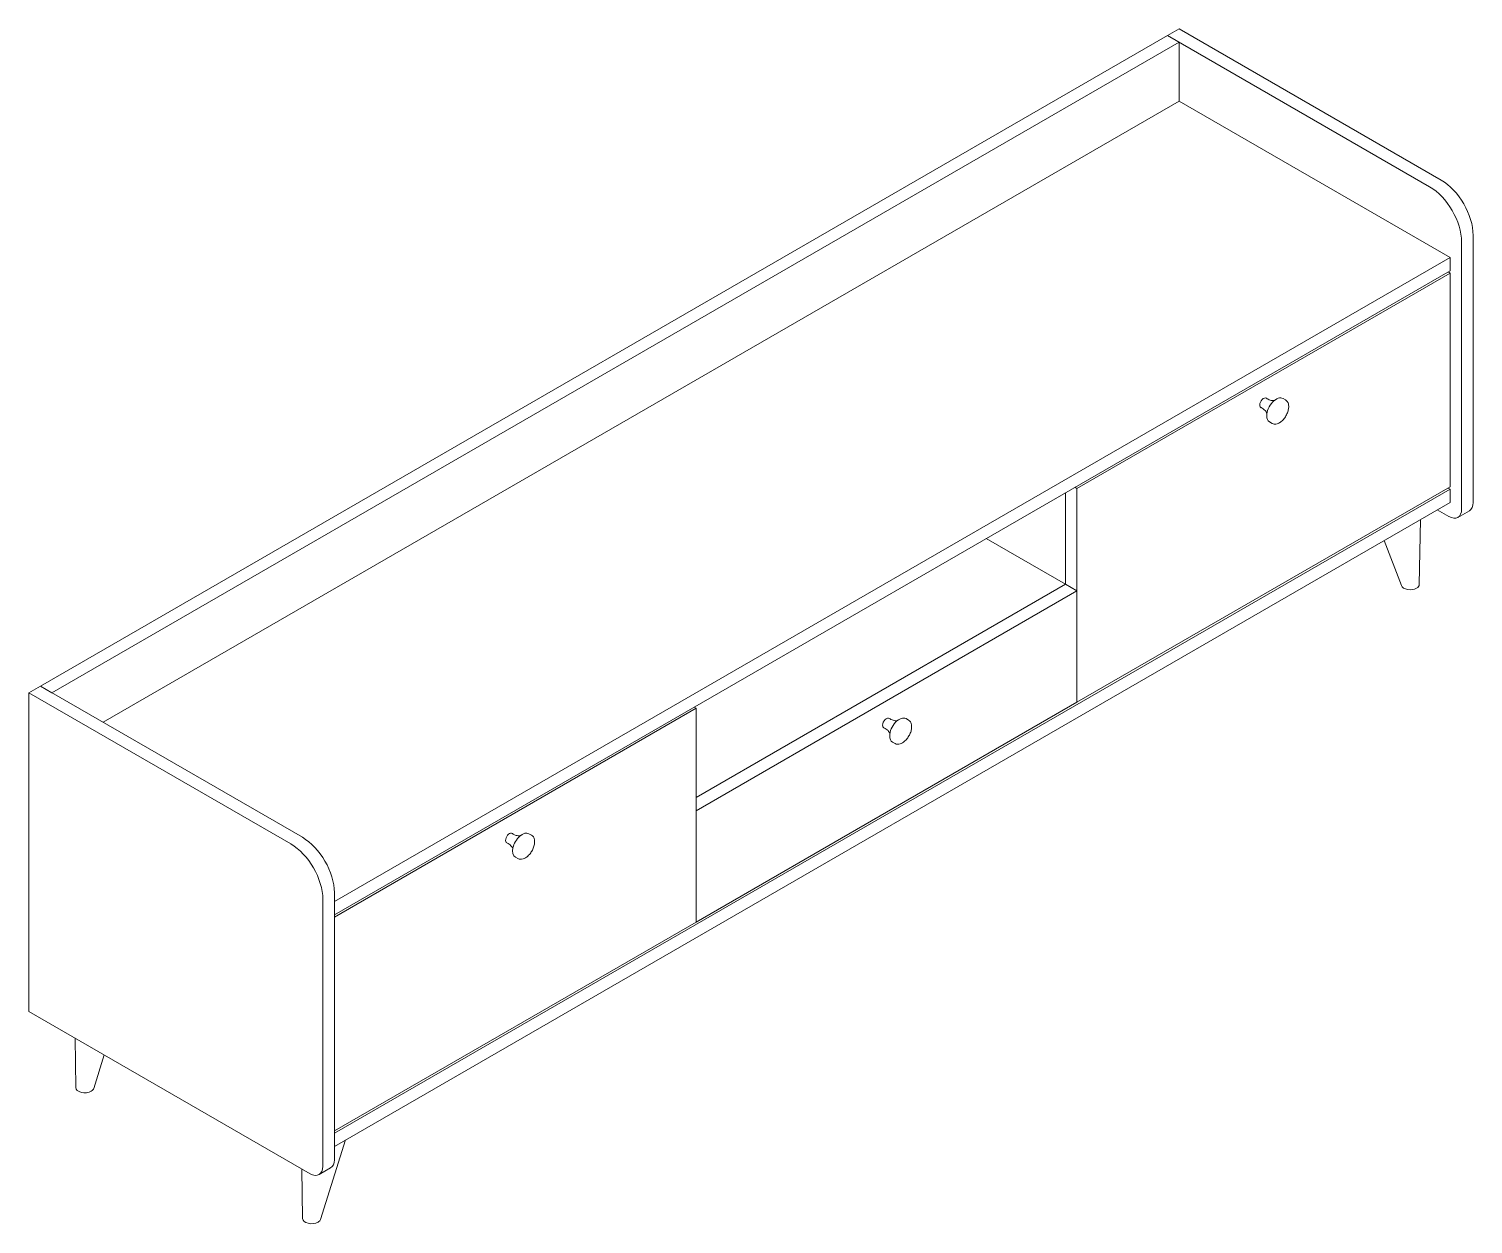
# Model space of a CAD drawing. Header units: millimetres. Extents: x -4511 to 52623, y -18923 to -12459.
# Drawn here: x -4511 to -3871, y -18923 to -18393 of the extents above.
import ezdxf

# ---------------------------------------------------------------- set-up
doc = ezdxf.new("R2010")
doc.units = ezdxf.units.MM

msp = doc.modelspace()

# ---------------------------------------------------------------- linework, layer by layer
at = {"color": 0, "linetype": 'Continuous', "lineweight": 0, "extrusion": (0, 0.816497, 0.57735)}
for p, q in [((-4505.57, -18684.3), (-4006.64, -18396.24)), ((-4006.64, -18396.24), (-4001.55, -18393.3)), ((-3890.67, -18463.19), (-4006.64, -18396.24)), ((-4006.64, -18396.24), (-4001.55, -18399.18)), ((-4001.55, -18393.3), (-3885.58, -18460.25)), ((-4001.55, -18399.18), (-4500.48, -18687.24)), ((-4001.55, -18425.31), (-4001.55, -18399.18)), ((-4477.85, -18700.3), (-4001.55, -18425.31)), ((-4001.55, -18425.31), (-3881.62, -18494.55)), ((-3871.44, -18484.75), (-3871.44, -18602.98)), ((-3876.53, -18487.69), (-3876.53, -18605.92)), ((-3881.62, -18494.55), (-4375.46, -18779.67)), ((-3881.62, -18494.55), (-3881.62, -18500.42)), ((-4375.46, -18785.55), (-3881.62, -18500.42)), ((-3881.62, -18501.4), (-4046.8, -18596.77)), ((-3882.47, -18500.91), (-3881.62, -18501.4)), ((-3881.62, -18501.4), (-3881.62, -18596.12)), ((-3955.55, -18556.96), (-3954.42, -18557.61)), ((-3961.55, -18567.35), (-3960.42, -18568)), ((-3881.62, -18597.1), (-4375.46, -18882.22)), ((-4051.89, -18598.73), (-4051.89, -18639.23)), ((-4051.89, -18598.73), (-4051.89, -18639.23)), ((-4046.8, -18596.77), (-4047.65, -18596.28)), ((-4046.8, -18691.48), (-3881.62, -18596.12)), ((-4046.8, -18596.77), (-4046.8, -18691.48)), ((-3882.47, -18596.61), (-3881.62, -18597.1)), ((-3881.62, -18597.1), (-3881.62, -18602.98)), ((-4375.46, -18888.1), (-3881.62, -18602.98)), ((-3887.28, -18606.24), (-3882.19, -18609.18)), ((-3878.19, -18609.58), (-3873.09, -18606.64)), ((-3894.78, -18610.58), (-3895.3, -18639.33)), ((-4086.96, -18618.98), (-4051.89, -18639.23)), ((-3903.2, -18639.81), (-3910.81, -18619.83)), ((-4051.89, -18639.23), (-4215.37, -18733.62)), ((-4051.89, -18639.23), (-4215.37, -18733.62)), ((-4046.8, -18642.17), (-4051.89, -18639.23)), ((-4215.37, -18739.49), (-4046.8, -18642.17)), ((-4046.8, -18691.48), (-4046.8, -18642.17)), ((-4505.57, -18684.3), (-4510.66, -18687.24)), ((-4500.48, -18687.24), (-4505.57, -18684.3)), ((-4389.61, -18751.25), (-4505.57, -18684.3)), ((-4510.66, -18687.24), (-4394.7, -18754.19)), ((-4510.66, -18687.24), (-4510.66, -18828.33)), ((-4375.46, -18786.53), (-4215.37, -18694.1)), ((-4215.37, -18694.1), (-4216.22, -18693.61)), ((-4046.8, -18691.48), (-4215.37, -18788.81)), ((-4215.37, -18694.1), (-4215.37, -18788.81)), ((-4122.43, -18698.7), (-4121.3, -18699.35)), ((-4128.43, -18709.09), (-4127.3, -18709.74)), ((-4215.37, -18788.81), (-4215.37, -18739.49)), ((-4288.18, -18750.3), (-4289.31, -18749.65)), ((-4294.18, -18760.69), (-4295.31, -18760.04)), ((-4380.56, -18778.69), (-4380.56, -18896.92)), ((-4375.46, -18775.75), (-4375.46, -18893.98)), ((-4215.37, -18788.81), (-4375.46, -18881.24)), ((-4386.21, -18900.18), (-4510.66, -18828.33)), ((-4489.91, -18862.07), (-4490.24, -18840.12)), ((-4477.3, -18847.59), (-4481.98, -18862.46)), ((-4370.5, -18885.23), (-4381.57, -18920.43)), ((-4389.5, -18920.04), (-4389.83, -18898.09)), ((-4382.21, -18900.58), (-4377.12, -18897.64))]:
    msp.add_line(p, q, dxfattribs=at)
at = {"color": 0, "linetype": 'Continuous', "lineweight": 0}
for centre, major_axis, start_param, end_param in [((-3885.58, -18476.58), (-10, 17.32), -2.356194, -0.785398), ((-3964.21, -18558.89), (1.2, 2.08), -0.077366, 2.356194), ((-3958.55, -18562.15), (3, 5.2), 0, 2.356194), ((-3964.21, -18558.89), (-1.2, -2.08), -0.785398, 0.077366), ((-3958.55, -18562.15), (-3, -5.2), -0.785398, 0), ((-3877.09, -18599.71), (4, -6.93), 0, 0.785398), ((-3899.3, -18639.31), (4, 0), -0.785398, -0.010345), ((-3899.3, -18639.31), (-4, 0), 0.216508, 2.356194), ((-4131.09, -18700.63), (1.2, 2.08), -0.077366, 2.356194), ((-4131.09, -18700.63), (-1.2, -2.08), -0.785398, 0.077366), ((-4125.43, -18703.9), (3, 5.2), 0, 2.356194), ((-4125.43, -18703.9), (-3, -5.2), -0.785398, 0), ((-4394.7, -18770.52), (-10, 17.32), -2.356194, -0.785398), ((-4386.21, -18893.65), (4, -6.93), -0.785398, 0.785398)]:
    msp.add_ellipse(centre, major_axis=major_axis, ratio=0.57735, start_param=start_param, end_param=end_param, dxfattribs=at)
at = {"color": 0, "linetype": 'Continuous', "lineweight": 0, "extrusion": (-5.17926e-17, 3.41963e-17, -1)}
for centre in [(-3890.67, -18479.52), (-4389.61, -18767.58)]:
    msp.add_ellipse(centre, major_axis=(10, -17.32), ratio=0.57735, start_param=-2.356194, end_param=-0.785398, dxfattribs=at)
at = {"color": 0, "linetype": 'Continuous', "lineweight": 0, "extrusion": (4.43555e-17, 8.97074e-17, -1)}
msp.add_ellipse((-3882.19, -18602.65), major_axis=(4, -6.93), ratio=0.57735, start_param=-0.785398, end_param=0.785398, dxfattribs=at)
at = {"color": 0, "linetype": 'Continuous', "lineweight": 0, "extrusion": (-6.83926e-17, 1.03585e-16, -1)}
msp.add_ellipse((-4297.96, -18751.58), major_axis=(-1.2, -2.08), ratio=0.57735, start_param=-0.077366, end_param=3.218958, dxfattribs=at)
at = {"color": 0, "linetype": 'Continuous', "lineweight": 0, "extrusion": (1.27622e-16, 5.45148e-17, -1)}
msp.add_ellipse((-4292.31, -18754.84), major_axis=(-3, -5.2), ratio=0.57735, start_param=0, end_param=3.141593, dxfattribs=at)
at = {"color": 0, "linetype": 'Continuous', "lineweight": 0, "extrusion": (7.31306e-17, -1.31083e-29, -1)}
msp.add_ellipse((-4485.91, -18862.05), major_axis=(-4, 0), ratio=0.57735, start_param=-2.356194, end_param=-0.00857, dxfattribs=at)
at = {"color": 0, "linetype": 'Continuous', "lineweight": 0, "extrusion": (-6.40988e-18, 2.22045e-16, -1)}
msp.add_ellipse((-4485.91, -18862.05), major_axis=(4, 0), ratio=0.57735, start_param=0.17958, end_param=0.785398, dxfattribs=at)
at = {"color": 0, "linetype": 'Continuous', "lineweight": 0, "extrusion": (7.21111e-17, 4.16334e-17, -1)}
msp.add_ellipse((-4381.12, -18890.71), major_axis=(4, -6.93), ratio=0.57735, start_param=-0.785398, end_param=0, dxfattribs=at)
at = {"color": 0, "linetype": 'Continuous', "lineweight": 0, "extrusion": (1.33873e-17, 5.55112e-17, -1)}
msp.add_ellipse((-4385.5, -18920.02), major_axis=(-4, 0), ratio=0.57735, start_param=-2.356194, end_param=-0.00857, dxfattribs=at)
at = {"color": 0, "linetype": 'Continuous', "lineweight": 0, "extrusion": (-4.91013e-17, 5.55112e-17, -1)}
msp.add_ellipse((-4385.5, -18920.02), major_axis=(4, 0), ratio=0.57735, start_param=0.17958, end_param=0.785398, dxfattribs=at)
at = {"color": 0, "linetype": 'Continuous', "lineweight": 0}
for points, knots in [([(-3965.31, -18561.01), (-3964.63, -18561.29), (-3963.96, -18561.78), (-3963.1, -18562.74), (-3962.88, -18563.19), (-3962.75, -18563.53), (-3962.73, -18563.59), (-3962.72, -18563.63)], [5.4204216, 5.4204216, 5.4204216, 5.4204216, 5.6855719, 5.6855719, 5.941112, 5.941112, 5.9952008, 5.9952008, 5.9952008, 5.9952008]), ([(-3959.36, -18557.8), (-3959.39, -18557.81), (-3959.43, -18557.82), (-3959.68, -18557.87), (-3960, -18557.9), (-3960.93, -18557.82), (-3961.6, -18557.65), (-3962.46, -18557.19), (-3962.7, -18557.04), (-3962.92, -18556.87)], [1.8587808, 1.8587808, 1.8587808, 1.8587808, 1.8997427, 1.8997427, 2.0930651, 2.0930651, 2.3347801, 2.3347801, 2.4335601, 2.4335601, 2.4335601, 2.4335601]), ([(-3954.42, -18557.61), (-3954.1, -18557.79), (-3953.83, -18558.06), (-3953.39, -18558.73), (-3953.23, -18559.14), (-3953.05, -18560.07), (-3953.04, -18560.61), (-3953.16, -18561.73), (-3953.29, -18562.33), (-3953.7, -18563.5), (-3953.97, -18564.09), (-3954.61, -18565.19), (-3954.98, -18565.72), (-3955.8, -18566.65), (-3956.24, -18567.06), (-3957.16, -18567.72), (-3957.64, -18567.97), (-3958.58, -18568.29), (-3959.05, -18568.35), (-3959.82, -18568.27), (-3960.14, -18568.16), (-3960.42, -18568)], [2.356194, 2.356194, 2.356194, 2.356194, 2.6398, 2.6398, 2.942999, 2.942999, 3.270261, 3.270261, 3.601539, 3.601539, 3.931008, 3.931008, 4.259626, 4.259626, 4.589131, 4.589131, 4.920426, 4.920426, 5.247301, 5.247301, 5.497787, 5.497787, 5.497787, 5.497787]), ([(-4132.19, -18702.76), (-4131.5, -18703.04), (-4130.84, -18703.52), (-4129.98, -18704.49), (-4129.76, -18704.94), (-4129.63, -18705.28), (-4129.61, -18705.33), (-4129.6, -18705.38)], [5.4204216, 5.4204216, 5.4204216, 5.4204216, 5.6855719, 5.6855719, 5.941112, 5.941112, 5.9952008, 5.9952008, 5.9952008, 5.9952008]), ([(-4126.23, -18699.55), (-4126.27, -18699.56), (-4126.31, -18699.56), (-4126.56, -18699.61), (-4126.88, -18699.64), (-4127.81, -18699.56), (-4128.47, -18699.39), (-4129.34, -18698.94), (-4129.58, -18698.78), (-4129.8, -18698.61)], [1.8587808, 1.8587808, 1.8587808, 1.8587808, 1.8997427, 1.8997427, 2.0930651, 2.0930651, 2.3347801, 2.3347801, 2.4335601, 2.4335601, 2.4335601, 2.4335601]), ([(-4121.3, -18699.35), (-4120.98, -18699.54), (-4120.7, -18699.8), (-4120.27, -18700.47), (-4120.11, -18700.88), (-4119.93, -18701.82), (-4119.92, -18702.35), (-4120.03, -18703.48), (-4120.17, -18704.07), (-4120.57, -18705.25), (-4120.84, -18705.83), (-4121.49, -18706.94), (-4121.86, -18707.46), (-4122.68, -18708.39), (-4123.12, -18708.8), (-4124.04, -18709.46), (-4124.52, -18709.72), (-4125.46, -18710.03), (-4125.92, -18710.09), (-4126.7, -18710.01), (-4127.02, -18709.91), (-4127.3, -18709.74)], [2.356194, 2.356194, 2.356194, 2.356194, 2.6398, 2.6398, 2.942999, 2.942999, 3.270261, 3.270261, 3.601539, 3.601539, 3.931008, 3.931008, 4.259626, 4.259626, 4.589131, 4.589131, 4.920426, 4.920426, 5.247301, 5.247301, 5.497787, 5.497787, 5.497787, 5.497787]), ([(-4299.07, -18753.7), (-4298.38, -18753.99), (-4297.72, -18754.47), (-4296.86, -18755.44), (-4296.63, -18755.89), (-4296.51, -18756.23), (-4296.49, -18756.28), (-4296.47, -18756.32)], [2.2788289, 2.2788289, 2.2788289, 2.2788289, 2.5439792, 2.5439792, 2.7995193, 2.7995193, 2.8536081, 2.8536081, 2.8536081, 2.8536081]), ([(-4293.11, -18750.5), (-4293.14, -18750.51), (-4293.18, -18750.51), (-4293.44, -18750.56), (-4293.76, -18750.59), (-4294.69, -18750.51), (-4295.35, -18750.34), (-4296.22, -18749.89), (-4296.46, -18749.73), (-4296.68, -18749.56)], [5.0003735, 5.0003735, 5.0003735, 5.0003735, 5.0413353, 5.0413353, 5.2346577, 5.2346577, 5.4763727, 5.4763727, 5.5751527, 5.5751527, 5.5751527, 5.5751527]), ([(-4288.18, -18750.3), (-4287.86, -18750.49), (-4287.58, -18750.75), (-4287.14, -18751.42), (-4286.99, -18751.83), (-4286.81, -18752.76), (-4286.79, -18753.3), (-4286.91, -18754.43), (-4287.05, -18755.02), (-4287.45, -18756.2), (-4287.72, -18756.78), (-4288.36, -18757.89), (-4288.74, -18758.41), (-4289.55, -18759.34), (-4290, -18759.75), (-4290.92, -18760.41), (-4291.39, -18760.67), (-4292.34, -18760.98), (-4292.8, -18761.04), (-4293.57, -18760.96), (-4293.89, -18760.86), (-4294.18, -18760.69)], [5.497787, 5.497787, 5.497787, 5.497787, 5.781392, 5.781392, 6.084592, 6.084592, 6.411854, 6.411854, 6.743132, 6.743132, 7.0726, 7.0726, 7.401219, 7.401219, 7.730723, 7.730723, 8.062018, 8.062018, 8.388894, 8.388894, 8.63938, 8.63938, 8.63938, 8.63938])]:
    msp.add_open_spline(points, degree=3, knots=knots, dxfattribs=at)

doc.saveas('drawing.dxf')
